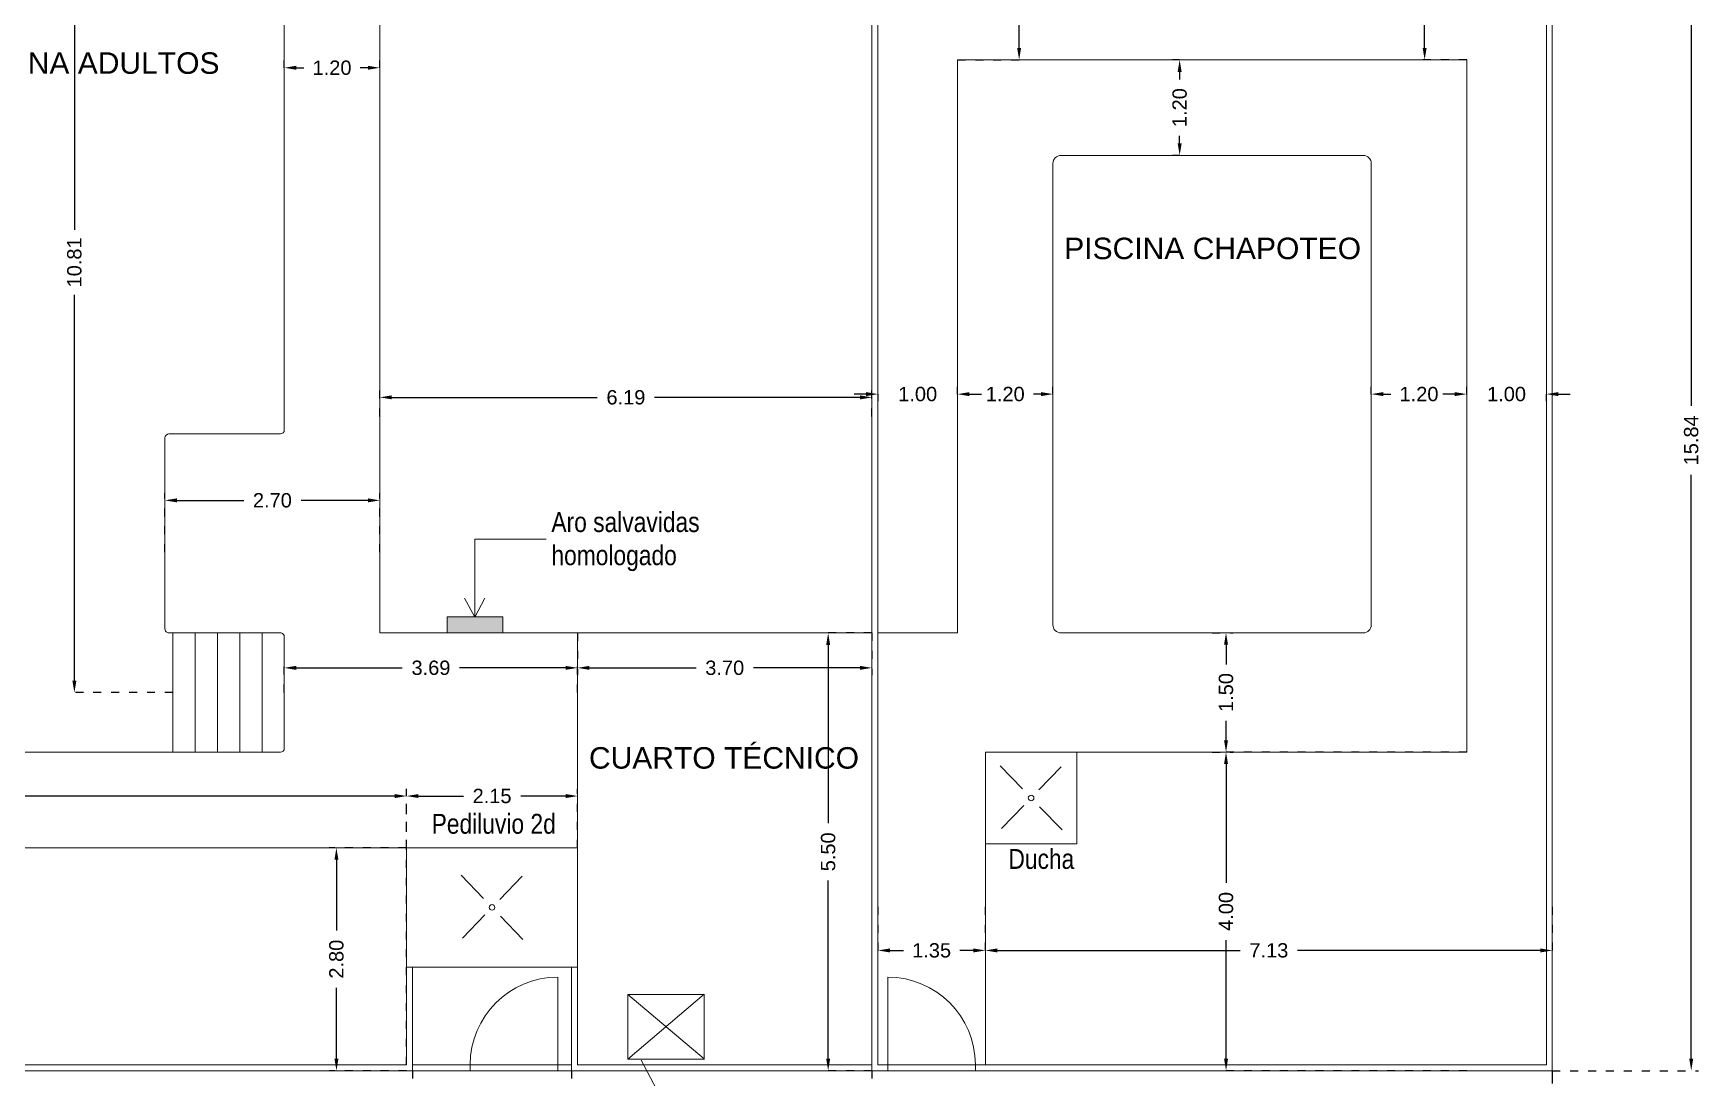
# Model space of a CAD drawing. Header units: millimetres. Extents: x 441156 to 441876, y 4514765 to 4515211.
# Drawn here: x 441208.68 to 441229.63, y 4514782.81 to 4514795.93 of the extents above; entities that cross this region are included whole.
import ezdxf
from ezdxf.enums import TextEntityAlignment as Align

# ---------------------------------------------------------------- set-up
doc = ezdxf.new("R2010")
doc.units = ezdxf.units.MM
doc.linetypes.add('CONTINUA', pattern=[0])
doc.linetypes.add('PUNTOS2', pattern=[0.125, 0, -0.125])
doc.layers.add('01_cotas', color=254, linetype='Continuous')
doc.layers.add('01_textos', color=7, linetype='Continuous')
for name, color, linetype, lineweight in [('01_varios', 4, 'Continuous', 0), ('A-DETL-GENF', 7, 'Continuous', 9), ('A-DETL-THIN', 7, 'Continuous', 9), ('G-ANNO-TEXT', 7, 'Continuous', 9)]:
    doc.layers.add(name, color=color, linetype=linetype, lineweight=lineweight)
doc.styles.add('Arial Narrow', font='ARIALN.TTF', dxfattribs={"height": 0.25})
doc.styles.add('Estilo1', font='swissel.ttf')
doc.styles.add('NIEVES2', font='sanss___.ttf')
doc.styles.add('ROMANS', font='romans')
doc.dimstyles.new('DECIMAL-50', dxfattribs={"dimtxt": 0.08, "dimasz": 0.15, "dimexe": 0.09, "dimexo": 0, "dimgap": 0.09, "dimtad": 0, "dimzin": 0, "dimdsep": 46, "dimtxsty": 'ROMANS', "dimcen": 0.09, "dimclrt": 6, "dimadec": 0, "dimazin": 0, "dimtfac": 1.38, "dimtix": 1, "dimtofl": 0, "dimtmove": 2, "dimatfit": 3, "dimldrblk": 'OBLIQUE', "dimfxl": 1, "dimtolj": 1, "dimtzin": 0, "dimarcsym": 0})

# ---------------------------------------------------------------- blocks, each defined once
blk = doc.blocks.new('*D162')
at = {"layer": '01_cotas', "color": 0, "linetype": 'PUNTOS2', "lineweight": -2, "transparency": 16777216}
for p, q in [((441227.765, 4514798.738), (441229.601, 4514798.738)), ((441227.765, 4514782.895), (441229.601, 4514782.895))]:
    blk.add_line(p, q, dxfattribs=at)
at = {"layer": '01_cotas', "color": 0, "lineweight": -2, "transparency": 16777216}
for p, q in [((441229.511, 4514798.588), (441229.511, 4514791.251)), ((441229.511, 4514783.045), (441229.511, 4514790.381))]:
    blk.add_line(p, q, dxfattribs=at)
at = {"layer": '01_cotas', "color": 0, "transparency": 16777216}
for points in [[(441229.486, 4514798.588), (441229.536, 4514798.588), (441229.511, 4514798.738)], [(441229.486, 4514783.045), (441229.536, 4514783.045), (441229.511, 4514782.895)]]:
    blk.add_solid(points, dxfattribs=at)
at = {"layer": '01_cotas', "color": 7, "transparency": 16777216, "insert": (441229.511, 4514790.816), "char_height": 0.18, "attachment_point": 5, "rotation": 90, "style": 'Estilo1'}
blk.add_mtext('\\A1;15.84', dxfattribs=at)
blk = doc.blocks.new('*D165')
at = {"layer": '01_cotas', "color": 0, "linetype": 'PUNTOS2', "lineweight": -2, "transparency": 16777216}
for p, q in [((441211.83, 4514795.498), (441211.83, 4514795.588)), ((441213.03, 4514795.498), (441213.03, 4514795.588))]:
    blk.add_line(p, q, dxfattribs=at)
at = {"layer": '01_cotas', "color": 0, "lineweight": -2, "transparency": 16777216}
for p, q in [((441211.98, 4514795.498), (441212.077, 4514795.498)), ((441212.88, 4514795.498), (441212.784, 4514795.498))]:
    blk.add_line(p, q, dxfattribs=at)
at = {"layer": '01_cotas', "color": 0, "transparency": 16777216}
for points in [[(441211.98, 4514795.523), (441211.98, 4514795.473), (441211.83, 4514795.498)], [(441212.88, 4514795.523), (441212.88, 4514795.473), (441213.03, 4514795.498)]]:
    blk.add_solid(points, dxfattribs=at)
at = {"layer": '01_cotas', "color": 7, "transparency": 16777216, "insert": (441212.43, 4514795.498), "char_height": 0.18, "attachment_point": 5, "style": 'Estilo1'}
blk.add_mtext('\\A1;1.20', dxfattribs=at)
blk = doc.blocks.new('*D168')
at = {"layer": '01_cotas', "color": 0, "linetype": 'PUNTOS2', "lineweight": -2, "transparency": 16777216}
for p, q in [((441223.082, 4514795.597), (441222.992, 4514795.597)), ((441223.082, 4514794.397), (441222.992, 4514794.397))]:
    blk.add_line(p, q, dxfattribs=at)
at = {"layer": '01_cotas', "color": 0, "lineweight": -2, "transparency": 16777216}
for p, q in [((441223.082, 4514795.447), (441223.082, 4514795.35)), ((441223.082, 4514794.547), (441223.082, 4514794.643))]:
    blk.add_line(p, q, dxfattribs=at)
at = {"layer": '01_cotas', "color": 0, "transparency": 16777216}
for points in [[(441223.057, 4514795.447), (441223.107, 4514795.447), (441223.082, 4514795.597)], [(441223.057, 4514794.547), (441223.107, 4514794.547), (441223.082, 4514794.397)]]:
    blk.add_solid(points, dxfattribs=at)
at = {"layer": '01_cotas', "color": 7, "transparency": 16777216, "insert": (441223.082, 4514794.997), "char_height": 0.18, "attachment_point": 5, "rotation": 90, "style": 'Estilo1'}
blk.add_mtext('\\A1;1.20', dxfattribs=at)
blk = doc.blocks.new('*D169')
at = {"layer": '01_cotas', "color": 0, "linetype": 'PUNTOS2', "lineweight": -2, "transparency": 16777216}
for p, q in [((441223.49, 4514788.397), (441223.755, 4514788.397)), ((441223.49, 4514786.897), (441223.755, 4514786.897))]:
    blk.add_line(p, q, dxfattribs=at)
at = {"layer": '01_cotas', "color": 0, "lineweight": -2, "transparency": 16777216}
for p, q in [((441223.665, 4514788.247), (441223.665, 4514788)), ((441223.665, 4514787.047), (441223.665, 4514787.293))]:
    blk.add_line(p, q, dxfattribs=at)
at = {"layer": '01_cotas', "color": 0, "transparency": 16777216}
for points in [[(441223.64, 4514788.247), (441223.69, 4514788.247), (441223.665, 4514788.397)], [(441223.64, 4514787.047), (441223.69, 4514787.047), (441223.665, 4514786.897)]]:
    blk.add_solid(points, dxfattribs=at)
at = {"layer": '01_cotas', "color": 7, "transparency": 16777216, "insert": (441223.665, 4514787.647), "char_height": 0.18, "attachment_point": 5, "rotation": 90, "style": 'Estilo1'}
blk.add_mtext('\\A1;1.50', dxfattribs=at)
blk = doc.blocks.new('*D170')
at = {"layer": '01_cotas', "color": 0, "linetype": 'PUNTOS2', "lineweight": -2, "transparency": 16777216}
for p, q in [((441225.49, 4514791.397), (441225.49, 4514791.487)), ((441226.69, 4514791.397), (441226.69, 4514791.487))]:
    blk.add_line(p, q, dxfattribs=at)
at = {"layer": '01_cotas', "color": 0, "lineweight": -2, "transparency": 16777216}
for p, q in [((441225.64, 4514791.397), (441225.737, 4514791.397)), ((441226.54, 4514791.397), (441226.444, 4514791.397))]:
    blk.add_line(p, q, dxfattribs=at)
at = {"layer": '01_cotas', "color": 0, "transparency": 16777216}
for points in [[(441225.64, 4514791.422), (441225.64, 4514791.372), (441225.49, 4514791.397)], [(441226.54, 4514791.422), (441226.54, 4514791.372), (441226.69, 4514791.397)]]:
    blk.add_solid(points, dxfattribs=at)
at = {"layer": '01_cotas', "color": 7, "transparency": 16777216, "insert": (441226.09, 4514791.397), "char_height": 0.18, "attachment_point": 5, "style": 'Estilo1'}
blk.add_mtext('\\A1;1.20', dxfattribs=at)
blk = doc.blocks.new('*D171')
at = {"layer": '01_cotas', "color": 0, "linetype": 'PUNTOS2', "lineweight": -2, "transparency": 16777216}
for p, q in [((441220.29, 4514791.397), (441220.29, 4514791.487)), ((441221.49, 4514791.397), (441221.49, 4514791.487))]:
    blk.add_line(p, q, dxfattribs=at)
at = {"layer": '01_cotas', "color": 0, "lineweight": -2, "transparency": 16777216}
for p, q in [((441220.44, 4514791.397), (441220.537, 4514791.397)), ((441221.34, 4514791.397), (441221.244, 4514791.397))]:
    blk.add_line(p, q, dxfattribs=at)
at = {"layer": '01_cotas', "color": 0, "transparency": 16777216}
for points in [[(441220.44, 4514791.422), (441220.44, 4514791.372), (441220.29, 4514791.397)], [(441221.34, 4514791.422), (441221.34, 4514791.372), (441221.49, 4514791.397)]]:
    blk.add_solid(points, dxfattribs=at)
at = {"layer": '01_cotas', "color": 7, "transparency": 16777216, "insert": (441220.89, 4514791.397), "char_height": 0.18, "attachment_point": 5, "style": 'Estilo1'}
blk.add_mtext('\\A1;1.20', dxfattribs=at)
blk = doc.blocks.new('*D172')
at = {"layer": '01_cotas', "color": 0, "linetype": 'PUNTOS2', "lineweight": -2, "transparency": 16777216}
for p, q in [((441220.29, 4514791.397), (441220.29, 4514791.487)), ((441219.29, 4514791.397), (441219.29, 4514791.307))]:
    blk.add_line(p, q, dxfattribs=at)
at = {"layer": '01_cotas', "color": 0, "lineweight": -2, "transparency": 16777216}
for p, q in [((441219.14, 4514791.397), (441218.99, 4514791.397)), ((441220.44, 4514791.397), (441220.59, 4514791.397))]:
    blk.add_line(p, q, dxfattribs=at)
at = {"layer": '01_cotas', "color": 0, "transparency": 16777216}
for points in [[(441219.14, 4514791.422), (441219.14, 4514791.372), (441219.29, 4514791.397)], [(441220.44, 4514791.422), (441220.44, 4514791.372), (441220.29, 4514791.397)]]:
    blk.add_solid(points, dxfattribs=at)
at = {"layer": '01_cotas', "color": 7, "transparency": 16777216, "insert": (441219.79, 4514791.397), "char_height": 0.18, "attachment_point": 5, "style": 'Estilo1'}
blk.add_mtext('\\A1;1.00', dxfattribs=at)
blk = doc.blocks.new('*D173')
at = {"layer": '01_cotas', "color": 0, "linetype": 'PUNTOS2', "lineweight": -2, "transparency": 16777216}
for p, q in [((441226.69, 4514791.397), (441226.69, 4514791.487)), ((441227.69, 4514791.397), (441227.69, 4514791.307))]:
    blk.add_line(p, q, dxfattribs=at)
at = {"layer": '01_cotas', "color": 0, "lineweight": -2, "transparency": 16777216}
for p, q in [((441226.54, 4514791.397), (441226.39, 4514791.397)), ((441227.84, 4514791.397), (441227.99, 4514791.397))]:
    blk.add_line(p, q, dxfattribs=at)
at = {"layer": '01_cotas', "color": 0, "transparency": 16777216}
for points in [[(441226.54, 4514791.422), (441226.54, 4514791.372), (441226.69, 4514791.397)], [(441227.84, 4514791.422), (441227.84, 4514791.372), (441227.69, 4514791.397)]]:
    blk.add_solid(points, dxfattribs=at)
at = {"layer": '01_cotas', "color": 7, "transparency": 16777216, "insert": (441227.19, 4514791.397), "char_height": 0.18, "attachment_point": 5, "style": 'Estilo1'}
blk.add_mtext('\\A1;1.00', dxfattribs=at)
blk = doc.blocks.new('*D174')
at = {"layer": '01_cotas', "color": 0, "linetype": 'PUNTOS2', "lineweight": -2, "transparency": 16777216}
for p, q in [((441226.69, 4514786.897), (441223.575, 4514786.897)), ((441226.69, 4514782.895), (441223.575, 4514782.895))]:
    blk.add_line(p, q, dxfattribs=at)
at = {"layer": '01_cotas', "color": 0, "lineweight": -2, "transparency": 16777216}
for p, q in [((441223.665, 4514786.747), (441223.665, 4514785.257)), ((441223.665, 4514783.045), (441223.665, 4514784.534))]:
    blk.add_line(p, q, dxfattribs=at)
at = {"layer": '01_cotas', "color": 0, "transparency": 16777216}
for points in [[(441223.64, 4514786.747), (441223.69, 4514786.747), (441223.665, 4514786.897)], [(441223.64, 4514783.045), (441223.69, 4514783.045), (441223.665, 4514782.895)]]:
    blk.add_solid(points, dxfattribs=at)
at = {"layer": '01_cotas', "color": 7, "transparency": 16777216, "insert": (441223.665, 4514784.896), "char_height": 0.18, "attachment_point": 5, "rotation": 90, "style": 'Estilo1'}
blk.add_mtext('\\A1;4.00', dxfattribs=at)
blk = doc.blocks.new('*D175')
at = {"layer": '01_cotas', "color": 0, "linetype": 'PUNTOS2', "lineweight": -2, "transparency": 16777216}
for p, q in [((441227.69, 4514798.678), (441226.071, 4514798.678)), ((441226.69, 4514795.597), (441226.071, 4514795.597))]:
    blk.add_line(p, q, dxfattribs=at)
at = {"layer": '01_cotas', "color": 0, "lineweight": -2, "transparency": 16777216}
for p, q in [((441226.161, 4514798.528), (441226.161, 4514797.498)), ((441226.161, 4514795.747), (441226.161, 4514796.777))]:
    blk.add_line(p, q, dxfattribs=at)
at = {"layer": '01_cotas', "color": 0, "transparency": 16777216}
for points in [[(441226.136, 4514798.528), (441226.186, 4514798.528), (441226.161, 4514798.678)], [(441226.136, 4514795.747), (441226.186, 4514795.747), (441226.161, 4514795.597)]]:
    blk.add_solid(points, dxfattribs=at)
at = {"layer": '01_cotas', "color": 7, "transparency": 16777216, "insert": (441226.161, 4514797.137), "char_height": 0.18, "attachment_point": 5, "rotation": 90, "style": 'Estilo1'}
blk.add_mtext('\\A1;3.08', dxfattribs=at)
blk = doc.blocks.new('*D176')
at = {"layer": '01_cotas', "color": 0, "linetype": 'PUNTOS2', "lineweight": -2, "transparency": 16777216}
for p, q in [((441219.29, 4514800.586), (441221.155, 4514800.586)), ((441220.29, 4514795.597), (441221.155, 4514795.597))]:
    blk.add_line(p, q, dxfattribs=at)
at = {"layer": '01_cotas', "color": 0, "lineweight": -2, "transparency": 16777216}
for p, q in [((441221.065, 4514800.436), (441221.065, 4514798.453)), ((441221.065, 4514795.747), (441221.065, 4514797.73))]:
    blk.add_line(p, q, dxfattribs=at)
at = {"layer": '01_cotas', "color": 0, "transparency": 16777216}
for points in [[(441221.04, 4514800.436), (441221.09, 4514800.436), (441221.065, 4514800.586)], [(441221.04, 4514795.747), (441221.09, 4514795.747), (441221.065, 4514795.597)]]:
    blk.add_solid(points, dxfattribs=at)
at = {"layer": '01_cotas', "color": 7, "transparency": 16777216, "insert": (441221.065, 4514798.091), "char_height": 0.18, "attachment_point": 5, "rotation": 90, "style": 'Estilo1'}
blk.add_mtext('\\A1;4.99', dxfattribs=at)
blk = doc.blocks.new('*D178')
at = {"layer": '01_cotas', "color": 0, "linetype": 'PUNTOS2', "lineweight": -2, "transparency": 16777216}
for p, q in [((441213.03, 4514791.117), (441213.03, 4514791.446)), ((441219.215, 4514791.117), (441219.215, 4514791.446))]:
    blk.add_line(p, q, dxfattribs=at)
at = {"layer": '01_cotas', "color": 0, "lineweight": -2, "transparency": 16777216}
for p, q in [((441213.18, 4514791.356), (441215.763, 4514791.356)), ((441219.065, 4514791.356), (441216.483, 4514791.356))]:
    blk.add_line(p, q, dxfattribs=at)
at = {"layer": '01_cotas', "color": 0, "transparency": 16777216}
for points in [[(441213.18, 4514791.381), (441213.18, 4514791.331), (441213.03, 4514791.356)], [(441219.065, 4514791.381), (441219.065, 4514791.331), (441219.215, 4514791.356)]]:
    blk.add_solid(points, dxfattribs=at)
at = {"layer": '01_cotas', "color": 7, "transparency": 16777216, "insert": (441216.123, 4514791.356), "char_height": 0.18, "attachment_point": 5, "style": 'Estilo1'}
blk.add_mtext('\\A1;6.19', dxfattribs=at)
blk = doc.blocks.new('*D179')
at = {"layer": '01_cotas', "color": 0, "linetype": 'PUNTOS2', "lineweight": -2, "transparency": 16777216}
for p, q in [((441210.33, 4514789.411), (441210.33, 4514790.152)), ((441213.03, 4514789.411), (441213.03, 4514790.152))]:
    blk.add_line(p, q, dxfattribs=at)
at = {"layer": '01_cotas', "color": 0, "lineweight": -2, "transparency": 16777216}
for p, q in [((441210.48, 4514790.062), (441211.32, 4514790.062)), ((441212.88, 4514790.062), (441212.04, 4514790.062))]:
    blk.add_line(p, q, dxfattribs=at)
at = {"layer": '01_cotas', "color": 0, "transparency": 16777216}
for points in [[(441210.48, 4514790.087), (441210.48, 4514790.037), (441210.33, 4514790.062)], [(441212.88, 4514790.087), (441212.88, 4514790.037), (441213.03, 4514790.062)]]:
    blk.add_solid(points, dxfattribs=at)
at = {"layer": '01_cotas', "color": 7, "transparency": 16777216, "insert": (441211.68, 4514790.062), "char_height": 0.18, "attachment_point": 5, "style": 'Estilo1'}
blk.add_mtext('\\A1;2.70', dxfattribs=at)
blk = doc.blocks.new('*D180')
at = {"layer": '01_cotas', "color": 0, "linetype": 'PUNTOS2', "lineweight": -2, "transparency": 16777216}
for p, q in [((441211.83, 4514787.647), (441211.83, 4514788.047)), ((441215.515, 4514787.647), (441215.515, 4514788.047))]:
    blk.add_line(p, q, dxfattribs=at)
at = {"layer": '01_cotas', "color": 0, "lineweight": -2, "transparency": 16777216}
for p, q in [((441211.98, 4514787.957), (441213.312, 4514787.957)), ((441215.365, 4514787.957), (441214.033, 4514787.957))]:
    blk.add_line(p, q, dxfattribs=at)
at = {"layer": '01_cotas', "color": 0, "transparency": 16777216}
for points in [[(441211.98, 4514787.982), (441211.98, 4514787.932), (441211.83, 4514787.957)], [(441215.365, 4514787.982), (441215.365, 4514787.932), (441215.515, 4514787.957)]]:
    blk.add_solid(points, dxfattribs=at)
at = {"layer": '01_cotas', "color": 7, "transparency": 16777216, "insert": (441213.673, 4514787.957), "char_height": 0.18, "attachment_point": 5, "style": 'Estilo1'}
blk.add_mtext('\\A1;3.69', dxfattribs=at)
blk = doc.blocks.new('*D181')
at = {"layer": '01_cotas', "color": 0, "linetype": 'PUNTOS2', "lineweight": -2, "transparency": 16777216}
for p, q in [((441215.515, 4514788.396), (441215.515, 4514787.867)), ((441219.215, 4514788.396), (441219.215, 4514787.867))]:
    blk.add_line(p, q, dxfattribs=at)
at = {"layer": '01_cotas', "color": 0, "lineweight": -2, "transparency": 16777216}
for p, q in [((441215.665, 4514787.957), (441217.005, 4514787.957)), ((441219.065, 4514787.957), (441217.726, 4514787.957))]:
    blk.add_line(p, q, dxfattribs=at)
at = {"layer": '01_cotas', "color": 0, "transparency": 16777216}
for points in [[(441215.665, 4514787.982), (441215.665, 4514787.932), (441215.515, 4514787.957)], [(441219.065, 4514787.982), (441219.065, 4514787.932), (441219.215, 4514787.957)]]:
    blk.add_solid(points, dxfattribs=at)
at = {"layer": '01_cotas', "color": 7, "transparency": 16777216, "insert": (441217.365, 4514787.957), "char_height": 0.18, "attachment_point": 5, "style": 'Estilo1'}
blk.add_mtext('\\A1;3.70', dxfattribs=at)
blk = doc.blocks.new('*D182')
at = {"layer": '01_cotas', "color": 0, "linetype": 'PUNTOS2', "lineweight": -2, "transparency": 16777216}
for p, q in [((441219.215, 4514788.396), (441218.575, 4514788.396)), ((441219.215, 4514782.895), (441218.575, 4514782.895))]:
    blk.add_line(p, q, dxfattribs=at)
at = {"layer": '01_cotas', "color": 0, "lineweight": -2, "transparency": 16777216}
for p, q in [((441218.665, 4514788.246), (441218.665, 4514786.005)), ((441218.665, 4514783.045), (441218.665, 4514785.285))]:
    blk.add_line(p, q, dxfattribs=at)
at = {"layer": '01_cotas', "color": 0, "transparency": 16777216}
for points in [[(441218.64, 4514788.246), (441218.69, 4514788.246), (441218.665, 4514788.396)], [(441218.64, 4514783.045), (441218.69, 4514783.045), (441218.665, 4514782.895)]]:
    blk.add_solid(points, dxfattribs=at)
at = {"layer": '01_cotas', "color": 7, "transparency": 16777216, "insert": (441218.665, 4514785.645), "char_height": 0.18, "attachment_point": 5, "rotation": 90, "style": 'Estilo1'}
blk.add_mtext('\\A1;5.50', dxfattribs=at)
blk = doc.blocks.new('*D183')
at = {"layer": '01_cotas', "color": 0, "linetype": 'PUNTOS2', "lineweight": -2, "transparency": 16777216}
for p, q in [((441213.366, 4514785.697), (441212.395, 4514785.697)), ((441213.366, 4514782.895), (441212.395, 4514782.895))]:
    blk.add_line(p, q, dxfattribs=at)
at = {"layer": '01_cotas', "color": 0, "lineweight": -2, "transparency": 16777216}
for p, q in [((441212.485, 4514785.547), (441212.485, 4514784.656)), ((441212.485, 4514783.045), (441212.485, 4514783.935))]:
    blk.add_line(p, q, dxfattribs=at)
at = {"layer": '01_cotas', "color": 0, "transparency": 16777216}
for points in [[(441212.46, 4514785.547), (441212.51, 4514785.547), (441212.485, 4514785.697)], [(441212.46, 4514783.045), (441212.51, 4514783.045), (441212.485, 4514782.895)]]:
    blk.add_solid(points, dxfattribs=at)
at = {"layer": '01_cotas', "color": 7, "transparency": 16777216, "insert": (441212.485, 4514784.296), "char_height": 0.18, "attachment_point": 5, "rotation": 90, "style": 'Estilo1'}
blk.add_mtext('\\A1;2.80', dxfattribs=at)
blk = doc.blocks.new('*D184')
at = {"layer": '01_cotas', "color": 0, "linetype": 'PUNTOS2', "lineweight": -2, "transparency": 16777216}
for p, q in [((441219.29, 4514784.954), (441219.29, 4514784.316)), ((441220.64, 4514784.954), (441220.64, 4514784.316))]:
    blk.add_line(p, q, dxfattribs=at)
at = {"layer": '01_cotas', "color": 0, "lineweight": -2, "transparency": 16777216}
for p, q in [((441219.44, 4514784.406), (441219.612, 4514784.406)), ((441220.49, 4514784.406), (441220.319, 4514784.406))]:
    blk.add_line(p, q, dxfattribs=at)
at = {"layer": '01_cotas', "color": 0, "transparency": 16777216}
for points in [[(441219.44, 4514784.431), (441219.44, 4514784.381), (441219.29, 4514784.406)], [(441220.49, 4514784.431), (441220.49, 4514784.381), (441220.64, 4514784.406)]]:
    blk.add_solid(points, dxfattribs=at)
at = {"layer": '01_cotas', "color": 7, "transparency": 16777216, "insert": (441219.965, 4514784.406), "char_height": 0.18, "attachment_point": 5, "style": 'Estilo1'}
blk.add_mtext('\\A1;1.35', dxfattribs=at)
blk = doc.blocks.new('*D185')
at = {"layer": '01_cotas', "color": 0, "linetype": 'PUNTOS2', "lineweight": -2, "transparency": 16777216}
for p, q in [((441220.64, 4514784.954), (441220.64, 4514784.316)), ((441227.765, 4514784.954), (441227.765, 4514784.316))]:
    blk.add_line(p, q, dxfattribs=at)
at = {"layer": '01_cotas', "color": 0, "lineweight": -2, "transparency": 16777216}
for p, q in [((441220.79, 4514784.406), (441223.844, 4514784.406)), ((441227.615, 4514784.406), (441224.562, 4514784.406))]:
    blk.add_line(p, q, dxfattribs=at)
at = {"layer": '01_cotas', "color": 0, "transparency": 16777216}
for points in [[(441220.79, 4514784.431), (441220.79, 4514784.381), (441220.64, 4514784.406)], [(441227.615, 4514784.431), (441227.615, 4514784.381), (441227.765, 4514784.406)]]:
    blk.add_solid(points, dxfattribs=at)
at = {"layer": '01_cotas', "color": 7, "transparency": 16777216, "insert": (441224.203, 4514784.406), "char_height": 0.18, "attachment_point": 5, "style": 'Estilo1'}
blk.add_mtext('\\A1;7.13', dxfattribs=at)
blk = doc.blocks.new('*D186')
at = {"layer": '01_cotas', "color": 0, "linetype": 'PUNTOS2', "lineweight": -2, "transparency": 16777216}
for p, q in [((441213.366, 4514785.697), (441213.366, 4514786.436)), ((441215.515, 4514785.697), (441215.515, 4514786.436))]:
    blk.add_line(p, q, dxfattribs=at)
at = {"layer": '01_cotas', "color": 0, "lineweight": -2, "transparency": 16777216}
for p, q in [((441213.516, 4514786.346), (441214.081, 4514786.346)), ((441215.365, 4514786.346), (441214.801, 4514786.346))]:
    blk.add_line(p, q, dxfattribs=at)
at = {"layer": '01_cotas', "color": 0, "transparency": 16777216}
for points in [[(441213.516, 4514786.371), (441213.516, 4514786.321), (441213.366, 4514786.346)], [(441215.365, 4514786.371), (441215.365, 4514786.321), (441215.515, 4514786.346)]]:
    blk.add_solid(points, dxfattribs=at)
at = {"layer": '01_cotas', "color": 7, "transparency": 16777216, "insert": (441214.441, 4514786.346), "char_height": 0.18, "attachment_point": 5, "style": 'Estilo1'}
blk.add_mtext('\\A1;2.15', dxfattribs=at)
blk = doc.blocks.new('*D187')
at = {"layer": '01_cotas', "color": 0, "linetype": 'PUNTOS2', "lineweight": -2, "transparency": 16777216}
for p, q in [((441196.687, 4514782.895), (441196.687, 4514786.436)), ((441213.366, 4514782.97), (441213.366, 4514786.436))]:
    blk.add_line(p, q, dxfattribs=at)
at = {"layer": '01_cotas', "color": 0, "lineweight": -2, "transparency": 16777216}
for p, q in [((441196.837, 4514786.346), (441204.592, 4514786.346)), ((441213.216, 4514786.346), (441205.461, 4514786.346))]:
    blk.add_line(p, q, dxfattribs=at)
at = {"layer": '01_cotas', "color": 0, "transparency": 16777216}
for points in [[(441196.837, 4514786.371), (441196.837, 4514786.321), (441196.687, 4514786.346)], [(441213.216, 4514786.371), (441213.216, 4514786.321), (441213.366, 4514786.346)]]:
    blk.add_solid(points, dxfattribs=at)
at = {"layer": '01_cotas', "color": 7, "transparency": 16777216, "insert": (441205.027, 4514786.346), "char_height": 0.18, "attachment_point": 5, "style": 'Estilo1'}
blk.add_mtext('\\A1;16.68', dxfattribs=at)
blk = doc.blocks.new('*D199')
at = {"layer": '01_cotas', "color": 0, "linetype": 'PUNTOS2', "lineweight": -2, "transparency": 16777216}
for p, q in [((441211.858, 4514798.458), (441209.102, 4514798.458)), ((441210.43, 4514787.647), (441209.102, 4514787.647))]:
    blk.add_line(p, q, dxfattribs=at)
at = {"layer": '01_cotas', "color": 0, "lineweight": -2, "transparency": 16777216}
for p, q in [((441209.192, 4514798.308), (441209.192, 4514793.46)), ((441209.192, 4514787.797), (441209.192, 4514792.644))]:
    blk.add_line(p, q, dxfattribs=at)
at = {"layer": '01_cotas', "color": 0, "transparency": 16777216}
for points in [[(441209.167, 4514798.308), (441209.217, 4514798.308), (441209.192, 4514798.458)], [(441209.167, 4514787.797), (441209.217, 4514787.797), (441209.192, 4514787.647)]]:
    blk.add_solid(points, dxfattribs=at)
at = {"layer": '01_cotas', "color": 7, "transparency": 16777216, "insert": (441209.192, 4514793.052), "char_height": 0.18, "attachment_point": 5, "rotation": 90, "style": 'Estilo1'}
blk.add_mtext('\\A1;10.81', dxfattribs=at)
blk = doc.blocks.new('*D202')
at = {"layer": '01_cotas', "color": 0, "linetype": 'PUNTOS2', "lineweight": -2, "transparency": 16777216}
for p, q in [((441219.215, 4514782.895), (441219.215, 4514781.124)), ((441227.765, 4514782.895), (441227.765, 4514781.124))]:
    blk.add_line(p, q, dxfattribs=at)
at = {"layer": '01_cotas', "color": 0, "lineweight": -2, "transparency": 16777216}
for p, q in [((441219.365, 4514781.214), (441223.13, 4514781.214)), ((441227.615, 4514781.214), (441223.85, 4514781.214))]:
    blk.add_line(p, q, dxfattribs=at)
at = {"layer": '01_cotas', "color": 0, "transparency": 16777216}
for points in [[(441219.365, 4514781.239), (441219.365, 4514781.189), (441219.215, 4514781.214)], [(441227.615, 4514781.239), (441227.615, 4514781.189), (441227.765, 4514781.214)]]:
    blk.add_solid(points, dxfattribs=at)
at = {"layer": '01_cotas', "color": 7, "transparency": 16777216, "insert": (441223.49, 4514781.214), "char_height": 0.18, "attachment_point": 5, "style": 'Estilo1'}
blk.add_mtext('\\A1;8.55', dxfattribs=at)
blk = doc.blocks.new('*D204')
at = {"layer": '01_cotas', "color": 0, "linetype": 'PUNTOS2', "lineweight": -2, "transparency": 16777216}
for p, q in [((441196.687, 4514782.895), (441196.687, 4514780.158)), ((441227.765, 4514782.832), (441227.765, 4514780.158))]:
    blk.add_line(p, q, dxfattribs=at)
at = {"layer": '01_cotas', "color": 0, "lineweight": -2, "transparency": 16777216}
for p, q in [((441196.837, 4514780.248), (441211.785, 4514780.248)), ((441227.615, 4514780.248), (441212.667, 4514780.248))]:
    blk.add_line(p, q, dxfattribs=at)
at = {"layer": '01_cotas', "color": 0, "transparency": 16777216}
for points in [[(441196.837, 4514780.273), (441196.837, 4514780.223), (441196.687, 4514780.248)], [(441227.615, 4514780.273), (441227.615, 4514780.223), (441227.765, 4514780.248)]]:
    blk.add_solid(points, dxfattribs=at)
at = {"layer": '01_cotas', "color": 7, "transparency": 16777216, "insert": (441212.226, 4514780.248), "char_height": 0.18, "attachment_point": 5, "style": 'Estilo1'}
blk.add_mtext('\\A1;31.08', dxfattribs=at)
blk = doc.blocks.new('*D236')
at = {"layer": '01_cotas', "color": 0, "linetype": 'PUNTOS2', "lineweight": -2, "transparency": 16777216}
for p, q in [((441215.441, 4514782.895), (441215.441, 4514781.124)), ((441219.215, 4514782.895), (441219.215, 4514781.124))]:
    blk.add_line(p, q, dxfattribs=at)
at = {"layer": '01_cotas', "color": 0, "lineweight": -2, "transparency": 16777216}
for p, q in [((441215.591, 4514781.214), (441216.971, 4514781.214)), ((441219.065, 4514781.214), (441217.686, 4514781.214))]:
    blk.add_line(p, q, dxfattribs=at)
at = {"layer": '01_cotas', "color": 0, "transparency": 16777216}
for points in [[(441215.591, 4514781.239), (441215.591, 4514781.189), (441215.441, 4514781.214)], [(441219.065, 4514781.239), (441219.065, 4514781.189), (441219.215, 4514781.214)]]:
    blk.add_solid(points, dxfattribs=at)
at = {"layer": '01_cotas', "color": 7, "transparency": 16777216, "insert": (441217.328, 4514781.214), "char_height": 0.18, "attachment_point": 5, "style": 'Estilo1'}
blk.add_mtext('\\A1;3.77', dxfattribs=at)
blk = doc.blocks.new('*D237')
at = {"layer": '01_cotas', "color": 0, "linetype": 'PUNTOS2', "lineweight": -2, "transparency": 16777216}
for p, q in [((441213.441, 4514782.895), (441213.441, 4514781.124)), ((441215.441, 4514782.895), (441215.441, 4514781.124))]:
    blk.add_line(p, q, dxfattribs=at)
at = {"layer": '01_cotas', "color": 0, "lineweight": -2, "transparency": 16777216}
for p, q in [((441213.591, 4514781.214), (441214.081, 4514781.214)), ((441215.291, 4514781.214), (441214.802, 4514781.214))]:
    blk.add_line(p, q, dxfattribs=at)
at = {"layer": '01_cotas', "color": 0, "transparency": 16777216}
for points in [[(441213.591, 4514781.239), (441213.591, 4514781.189), (441213.441, 4514781.214)], [(441215.291, 4514781.239), (441215.291, 4514781.189), (441215.441, 4514781.214)]]:
    blk.add_solid(points, dxfattribs=at)
at = {"layer": '01_cotas', "color": 7, "transparency": 16777216, "insert": (441214.441, 4514781.214), "char_height": 0.18, "attachment_point": 5, "style": 'Estilo1'}
blk.add_mtext('\\A1;2.00', dxfattribs=at)

msp = doc.modelspace()

# ---------------------------------------------------------------- hatches: boundary and pattern name
at = {"layer": 'A-DETL-GENF', "true_color": 0xff0000}
msp.add_hatch(color=1, dxfattribs=at).paths.add_polyline_path([(441213.87576925, 4514788.39654131), (441214.57576925, 4514788.39654131), (441214.57576925, 4514788.59654131), (441213.87576925, 4514788.59654131)])

# ---------------------------------------------------------------- linework, layer by layer
at = {"layer": '01_varios', "linetype": 'CONTINUA'}
for p, q in [((441213.0302151, 4514788.39687818, 0.00000131), (441213.0302151, 4514800.59659103, 0.00000131)), ((441219.21534854, 4514800.60275319, -0.00006325), (441219.21534854, 4514782.8946229, 0.00000104)), ((441219.29034854, 4514800.58571925, -0.00006319), (441219.29034854, 4514782.9696229, 0.00000104)), ((441227.69034854, 4514798.67791727, -0.00005623), (441227.69034854, 4514782.9696229, 0.00000104)), ((441227.76534854, 4514798.73779337, -0.00005645), (441227.76534854, 4514782.8946229, 0.00000131)), ((441211.8302151, 4514790.94659104, 0.00000131), (441211.8302151, 4514797.94527233, 0.00000131)), ((441220.29034854, 4514795.59659103, -0.0000436), (441226.69034854, 4514795.59659103, -0.0000436)), ((441220.29034854, 4514795.59659103, -0.0000436), (441220.29034854, 4514788.39529573, -0.0000436)), ((441226.69034854, 4514795.59659103, -0.0000436), (441226.69034854, 4514786.89659103, -0.0000436)), ((441225.39023919, 4514794.39659103, -0.0000436), (441221.59023919, 4514794.39659103, -0.0000436)), ((441221.49023919, 4514794.29659103, -0.0000436), (441221.49023919, 4514788.49659103, -0.0000436)), ((441225.49023919, 4514788.49659103, -0.0000436), (441225.49023919, 4514794.29659103, -0.0000436)), ((441210.3302151, 4514788.44659104, 0.00000131), (441210.3302151, 4514790.84659103, 0.00000131)), ((441210.3802151, 4514790.89659104, 0.00000131), (441211.7802151, 4514790.89659103, 0.00000131)), ((441211.7802151, 4514788.39659103, 0.00000131), (441210.3802151, 4514788.39659103, 0.00000131)), ((441210.43021509, 4514788.39659103, 0.00000131), (441210.4302151, 4514786.89659104, 0.00000131)), ((441210.7102151, 4514788.39659103, 0.00000131), (441210.71021509, 4514786.89659103, 0.00000131)), ((441210.99021509, 4514788.39659103, 0.00000131), (441210.9902151, 4514786.89659103, 0.00000131)), ((441211.2702151, 4514788.39659103, 0.00000131), (441211.27021509, 4514786.89659103, 0.00000131)), ((441211.55021509, 4514788.39659103, 0.00000131), (441211.5502151, 4514786.89659103, 0.00000131)), ((441211.83021509, 4514786.94659104, 0.00000131), (441211.8302151, 4514788.34659103, 0.00000131)), ((441213.03021509, 4514788.39687818, -0.0000436), (441219.21534854, 4514788.39553004, -0.0000436)), ((441215.51534854, 4514782.9696229, -0.00000546), (441215.51534854, 4514788.39630949, -0.00000546)), ((441219.29034854, 4514788.39551369, -0.0000436), (441220.29034854, 4514788.39529573, -0.0000436)), ((441221.59023919, 4514788.39659103, -0.0000436), (441225.39023919, 4514788.39659103, -0.0000436)), ((441205.8802151, 4514786.89659104, 0.00000131), (441211.78021509, 4514786.89659103, 0.00000131)), ((441226.69034854, 4514786.89659103, -0.0000436), (441220.64034854, 4514786.89659104, -0.0000436)), ((441220.64034854, 4514786.89659104, -0.00001328), (441220.64034854, 4514782.96962292, -0.00001328)), ((441220.82544564, 4514786.72530519, -0.00001328), (441221.10614016, 4514786.43466782, -0.00001328)), ((441221.3125451, 4514786.42223051, -0.00001328), (441221.59306965, 4514786.71269189, -0.00001328)), ((441220.84379089, 4514785.93687196, -0.00001328), (441221.12431544, 4514786.22733333, -0.00001328)), ((441221.3227925, 4514786.21034116, -0.00001328), (441221.60348702, 4514785.91970379, -0.00001328)), ((441196.66324817, 4514785.69659104, 0.00000131), (441213.3663407, 4514785.69659104, 0.00000131)), ((441213.3663407, 4514782.9696229, -0.00000546), (441213.3663407, 4514785.69659104, -0.00000546)), ((441213.3663407, 4514785.69659104, -0.00000546), (441215.51534854, 4514785.69659104, -0.00000546)), ((441214.05094172, 4514785.3503052, -0.00000546), (441214.33163624, 4514785.05966783, -0.00000546)), ((441214.53804118, 4514785.04723052, -0.00000546), (441214.81856573, 4514785.33769189, -0.00000546)), ((441214.06928697, 4514784.56187196, -0.00000546), (441214.34981152, 4514784.85233334, -0.00000546)), ((441214.54828858, 4514784.83534116, -0.00000546), (441214.8289831, 4514784.54470379, -0.00000546)), ((441213.3663407, 4514784.19659104, -0.00000546), (441215.51534854, 4514784.19659104, -0.00000546)), ((441213.4413407, 4514784.19659104, -0.00000546), (441213.4413407, 4514782.8946229, -0.00000546)), ((441215.4413407, 4514784.19659104, -0.00000546), (441215.4413407, 4514782.8946229, -0.00000546)), ((441215.26584462, 4514782.96962291, -0.00000612), (441215.26560484, 4514784.06962288, -0.00000612)), ((441219.41534854, 4514782.9696229, -0.00000612), (441219.4155883, 4514784.06962287, -0.00000612)), ((441216.14828358, 4514783.03966392, -0.00000546), (441217.10846143, 4514783.85551299, -0.00000546)), ((441216.14828358, 4514783.03966392, -0.00000546), (441216.14846095, 4514783.853429, -0.00000546)), ((441216.14828358, 4514783.03966392, -0.00000546), (441216.14846095, 4514783.853429, -0.00000546)), ((441216.14846095, 4514783.853429, -0.00000546), (441217.10828469, 4514783.04461777, -0.00000546)), ((441216.14846095, 4514783.853429, -0.00000546), (441217.10846093, 4514783.85321976, -0.00000546)), ((441217.10846143, 4514783.85551299, -0.00000546), (441217.1082827, 4514783.03551301, -0.00000546)), ((441216.14828379, 4514783.04061576, -0.00000546), (441217.10828377, 4514783.04040651, -0.00000546)), ((441196.68693037, 4514782.8946229, 0.00000131), (441215.4413407, 4514782.8946229, 0.00000131)), ((441196.75933425, 4514782.9696229, 0.00000131), (441213.3663407, 4514782.9696229, 0.00000131)), ((441213.4413407, 4514782.9696229, 0.00000131), (441215.4413407, 4514782.9696229, 0.00000131)), ((441214.16584462, 4514782.9696229, -0.00000612), (441214.16584462, 4514782.8946229, 0.00000131)), ((441215.26584462, 4514782.9696229, -0.00000612), (441215.26584462, 4514782.8946229, 0.00000131)), ((441215.4413407, 4514782.8946229, 0.00000131), (441227.76534854, 4514782.8946229, 0.00000131)), ((441215.51534854, 4514782.9696229, 0.00000131), (441219.21534854, 4514782.9696229, 0.00000131)), ((441219.29034854, 4514782.9696229, 0.00000131), (441227.69034854, 4514782.9696229, 0.00000131)), ((441219.41534854, 4514782.96962289, -0.00000612), (441219.41534854, 4514782.89462289, 0.00000131)), ((441220.51534854, 4514782.96962291, -0.00000612), (441220.51534854, 4514782.89462291, 0.00000131))]:
    msp.add_line(p, q, dxfattribs=at)
at = {"layer": '01_varios', "linetype": 'CONTINUA', "elevation": -0.00001328}
msp.add_lwpolyline([(441220.64034854, 4514786.89659104), (441220.64034854, 4514785.74659103), (441221.79034854, 4514785.74659102), (441221.79034854, 4514786.89659103)], close=True, dxfattribs=at)
at = {"layer": '01_varios', "linetype": 'CONTINUA'}
for centre in [(441221.21534854, 4514786.32159103, -0.00001328), (441214.44084462, 4514784.94659104, -0.00000546)]:
    msp.add_circle(centre, 0.035, dxfattribs=at)
for centre, radius, start, end in [((441221.59023919, 4514794.29659103, -0.0000436), 0.1, 90, 179.999999947), ((441225.39023919, 4514794.29659103, -0.0000436), 0.1, 359.999999947, 90), ((441210.3802151, 4514790.84659103, 0.00000131), 0.05, 90, 179.999999947), ((441211.7802151, 4514790.94659104, 0.00000131), 0.05, 270, 359.999999947), ((441221.59023919, 4514788.49659103, -0.0000436), 0.1, 179.999999947, 270), ((441225.39023919, 4514788.49659103, -0.0000436), 0.1, 270, 359.999999947), ((441210.3802151, 4514788.44659103, 0.00000131), 0.05, 179.999999947, 270), ((441211.78021509, 4514788.34659103, 0.00000131), 0.05, 359.999999947, 90), ((441211.78021509, 4514786.94659104, 0.00000131), 0.05, 270, 359.999999947), ((441215.26584462, 4514782.96962291, -0.00000612), 1.1, 90.012489134, 180.0000008), ((441219.41534854, 4514782.9696229, -0.00000612), 1.1, 359.999999947, 89.987511586)]:
    msp.add_arc(centre, radius, start, end, dxfattribs=at)
at = {"layer": 'A-DETL-THIN'}
for p, q in [((441214.57576925, 4514788.59654131, -0.0000436), (441213.87576925, 4514788.59654131, -0.0000436)), ((441213.87576925, 4514788.59654131, -0.0000436), (441213.87576925, 4514788.39654131, -0.0000436)), ((441214.57576925, 4514788.39654131, -0.0000436), (441214.57576925, 4514788.59654131, -0.0000436)), ((441213.87576925, 4514788.39654131, -0.0000436), (441214.57576925, 4514788.39654131, -0.0000436))]:
    msp.add_line(p, q, dxfattribs=at)
at = {"layer": 'G-ANNO-TEXT', "color": 178, "true_color": 0x000926}
for p, q in [((441214.22369115, 4514789.57309944, -0.0000436), (441215.12191087, 4514789.57309944, -0.0000436)), ((441214.22369115, 4514788.59565514, -0.0000436), (441214.22369115, 4514789.57309944, -0.0000436)), ((441214.22369115, 4514788.59565514, -0.0000436), (441214.09608035, 4514788.83378014, -0.0000436)), ((441214.22369115, 4514788.59565514, -0.0000436), (441214.35130196, 4514788.83378014, -0.0000436)), ((441216.31585152, 4514783.02817452, -0.00000349), (441216.76849461, 4514782.1736865, 0.00000053))]:
    msp.add_line(p, q, dxfattribs=at)

# ---------------------------------------------------------------- texts
at = {"layer": '01_textos', "style": 'NIEVES2'}
for s, p in [('PISCINA ADULTOS', (441209.31834385, 4514795.42211952, 0.00000131)), ('PISCINA CHAPOTEO', (441223.49661714, 4514793.09307043, 0.00000131)), ('CUARTO TÉCNICO', (441217.35570677, 4514786.69061693, -0.0000436))]:
    msp.add_text(s, height=0.27, rotation=359.99999992, dxfattribs=at).set_placement(p, align=Align.CENTER)
at = {"layer": 'G-ANNO-TEXT', "color": 178, "true_color": 0x000926, "char_height": 0.25, "attachment_point": 1, "style": 'Arial Narrow'}
for s, insert, width in [('Aro salvavidas ', (441215.18664154, 4514789.91402917, -0.0000436), 2.3208853125), ('homologado', (441215.18664154, 4514789.49731042, -0.0000436), 1.899999375), ('Pediluvio 2d', (441213.6815846, 4514786.12258294, -0.00000546), 2.3208853125), ('Ducha', (441220.93008504, 4514785.68059761, -0.00001328), 2.3208853125)]:
    msp.add_mtext(s, dxfattribs=dict(at, insert=insert, width=width))

# ---------------------------------------------------------------- dimensions: what is measured, and where the dimension line sits
at = {"layer": '01_cotas', "color": 251}
for base, p1, p2, picture, middle in [((441221.0651988, 4514800.58571925, 0.00000053), (441220.29034854, 4514795.59659103, -0.0000436), (441219.29034854, 4514800.58571925, -0.00004694), '*D176', (441221.0651988, 4514798.09115514, 0.00000053)), ((441226.16107605, 4514798.67791727, 0.00000053), (441226.69034854, 4514795.59659103, -0.0000436), (441227.69034854, 4514798.67791727, -0.00005623), '*D175', (441226.16107605, 4514797.13725415, 0.00000053)), ((441209.19207414, 4514787.64659103, 0.00000053), (441211.8575878, 4514798.45777727, 0.00000131), (441210.4302151, 4514787.64659103, 0.00000131), '*D199', (441209.19207413, 4514793.05218415, 0.00000053)), ((441223.08231576, 4514794.39659103, 0.00000053), (441223.08231576, 4514795.59659103, -0.0000436), (441223.08231576, 4514794.39659103, -0.0000436), '*D168', (441223.08231576, 4514794.99659103, 0.00000053)), ((441218.66549503, 4514782.8946229, 0.00000053), (441219.21534854, 4514788.39553004, -0.0000436), (441219.21534854, 4514782.8946229, 0.00000131), '*D182', (441218.66549503, 4514785.64507647, 0.00000053)), ((441223.66534854, 4514786.89659103, 0.00000053), (441223.49023919, 4514788.39659103, -0.0000436), (441223.49023919, 4514786.89659103, -0.0000436), '*D169', (441223.66534854, 4514787.64659103, 0.00000053)), ((441223.66534854, 4514782.8946229, 0.00000053), (441226.69034854, 4514786.89659103, -0.0000436), (441226.69034854, 4514782.8946229, 0.00000131), '*D174', (441223.66534854, 4514784.89560697, 0.00000053)), ((441212.48487355, 4514782.8946229, 0.00000053), (441213.3663407, 4514785.69659104, 0.00000131), (441213.3663407, 4514782.8946229, 0.00000131), '*D183', (441212.48487355, 4514784.29560697, 0.00000053))]:
    dim = msp.add_linear_dim(base=base, p1=p1, p2=p2, angle=90, dimstyle='DECIMAL-50', override={"dimtxt": 0.18, "dimtxsty": 'Estilo1', "dimsah": 1, "dimclrt": 7, "dimfxl": 0.09, "dimarcsym": 2}, dxfattribs=at)
    dim.commit()
    dim.dimension.update_dxf_attribs({"geometry": picture, "text_midpoint": middle})
for p1, p2, distance, picture, middle in [((441227.76534854, 4514798.73779337, -0.00005645), (441227.76534854, 4514782.8946229, 0.00000131), 1.74608411, '*D162', (441229.51143265, 4514790.81620814, 0.00000053)), ((441211.8302151, 4514795.49833386, 0.00000131), (441213.0302151, 4514795.49833386, 0.00000131), 0, '*D165', (441212.4302151, 4514795.49833386, 0.00000053))]:
    dim = msp.add_aligned_dim(p1=p1, p2=p2, distance=distance, dimstyle='DECIMAL-50', override={"dimtxt": 0.18, "dimtxsty": 'Estilo1', "dimsah": 1, "dimclrt": 7, "dimfxl": 0.09, "dimarcsym": 2}, dxfattribs=at)
    dim.commit()
    dim.dimension.update_dxf_attribs({"geometry": picture, "text_midpoint": middle})
for base, p1, p2, picture, middle in [((441213.0302151, 4514791.35641501, 0.00000053), (441219.21534854, 4514791.11685678, -0.00002881), (441213.0302151, 4514791.11685678, 0.00000131), '*D178', (441216.12278182, 4514791.35641501, 0.00000053)), ((441219.29034854, 4514791.39659103, 0.00000053), (441220.29034854, 4514791.39659103, 0.00000053), (441219.29034854, 4514791.39659104, -0.00002969), '*D172', (441219.79034854, 4514791.39659103, 0.00000053)), ((441220.29034854, 4514791.39659103, 0.00000053), (441221.49023919, 4514791.39659103, -0.0000436), (441220.29034854, 4514791.39659103, -0.0000436), '*D171', (441220.89029387, 4514791.39659103, 0.00000053)), ((441226.69034854, 4514791.39659103, 0.00000053), (441225.49023919, 4514791.39659103, -0.0000436), (441226.69034854, 4514791.39659103, -0.0000436), '*D170', (441226.09029387, 4514791.39659103, 0.00000053)), ((441227.69034854, 4514791.39659103, 0.00000053), (441226.69034854, 4514791.39659103, 0.00000053), (441227.69034854, 4514791.39659103, -0.00002969), '*D173', (441227.19034854, 4514791.39659103, 0.00000053)), ((441213.0302151, 4514790.06177647, 0.00000053), (441210.3302151, 4514789.41146784, 0.00000131), (441213.0302151, 4514789.41146784, 0.00000131), '*D179', (441211.6802151, 4514790.06177647, 0.00000053)), ((441219.21534854, 4514787.95682696, 0.00000053), (441215.51534854, 4514788.39630949, -0.00000546), (441219.21534854, 4514788.39553004, -0.0000436), '*D181', (441217.36534854, 4514787.95682696, 0.00000053)), ((441215.51534854, 4514787.95682696, 0.00000053), (441211.8302151, 4514787.64659103, 0.00000131), (441215.51534854, 4514787.64659103, -0.00000546), '*D180', (441213.67278182, 4514787.95682696, 0.00000053)), ((441213.3663407, 4514786.34622355, 0.00000053), (441196.68693037, 4514782.8946229, 0.00000053), (441213.3663407, 4514782.9696229, 0.00000131), '*D187', (441205.02663553, 4514786.34622355, 0.00000053)), ((441215.51534854, 4514786.34622355, 0.00000053), (441213.3663407, 4514785.69659104, 0.00000131), (441215.51534854, 4514785.69659104, -0.00000546), '*D186', (441214.44084462, 4514786.34622355, 0.00000053)), ((441220.64034854, 4514784.40644054, 0.00000053), (441219.29034854, 4514784.95406871, -0.0000062), (441220.64034854, 4514784.95406871, -0.00001328), '*D184', (441219.96534854, 4514784.40644054, 0.00000053)), ((441227.7653485406, 4514784.4064405439, 0.0000005307), (441220.6403485386, 4514784.954068712, -0.0000132805), (441227.7653485406, 4514784.954068711, -0.0000061982), '*D185', (441224.2028485396, 4514784.4064405439, 0.0000005307)), ((441227.76534854, 4514780.24786793, 0.00000053), (441196.68693037, 4514782.8946229, 0.00000053), (441227.76534854, 4514782.8321229, 0.00000053), '*D204', (441212.22613945, 4514780.24786793, 0.00000053)), ((441213.4413407, 4514781.2139149), (441215.4413407, 4514782.8946229, 0.00000131), (441213.4413407, 4514782.8946229, -0.00000546), '*D237', (441214.4413407, 4514781.2139149)), ((441215.4413407, 4514781.2139149), (441219.21534854, 4514782.8946229, 0.00000053), (441215.4413407, 4514782.8946229, 0.00000131), '*D236', (441217.32834462, 4514781.2139149)), ((441227.76534854, 4514781.2139149, 0.00000053), (441219.21534854, 4514782.8946229, 0.00000104), (441227.76534854, 4514782.8946229, 0.00000131), '*D202', (441223.49034854, 4514781.2139149, 0.00000053))]:
    dim = msp.add_linear_dim(base=base, p1=p1, p2=p2, dimstyle='DECIMAL-50', override={"dimtxt": 0.18, "dimtxsty": 'Estilo1', "dimsah": 1, "dimclrt": 7, "dimfxl": 0.09, "dimarcsym": 2}, dxfattribs=at)
    dim.commit()
    dim.dimension.update_dxf_attribs({"geometry": picture, "text_midpoint": middle})

doc.saveas('drawing.dxf')
